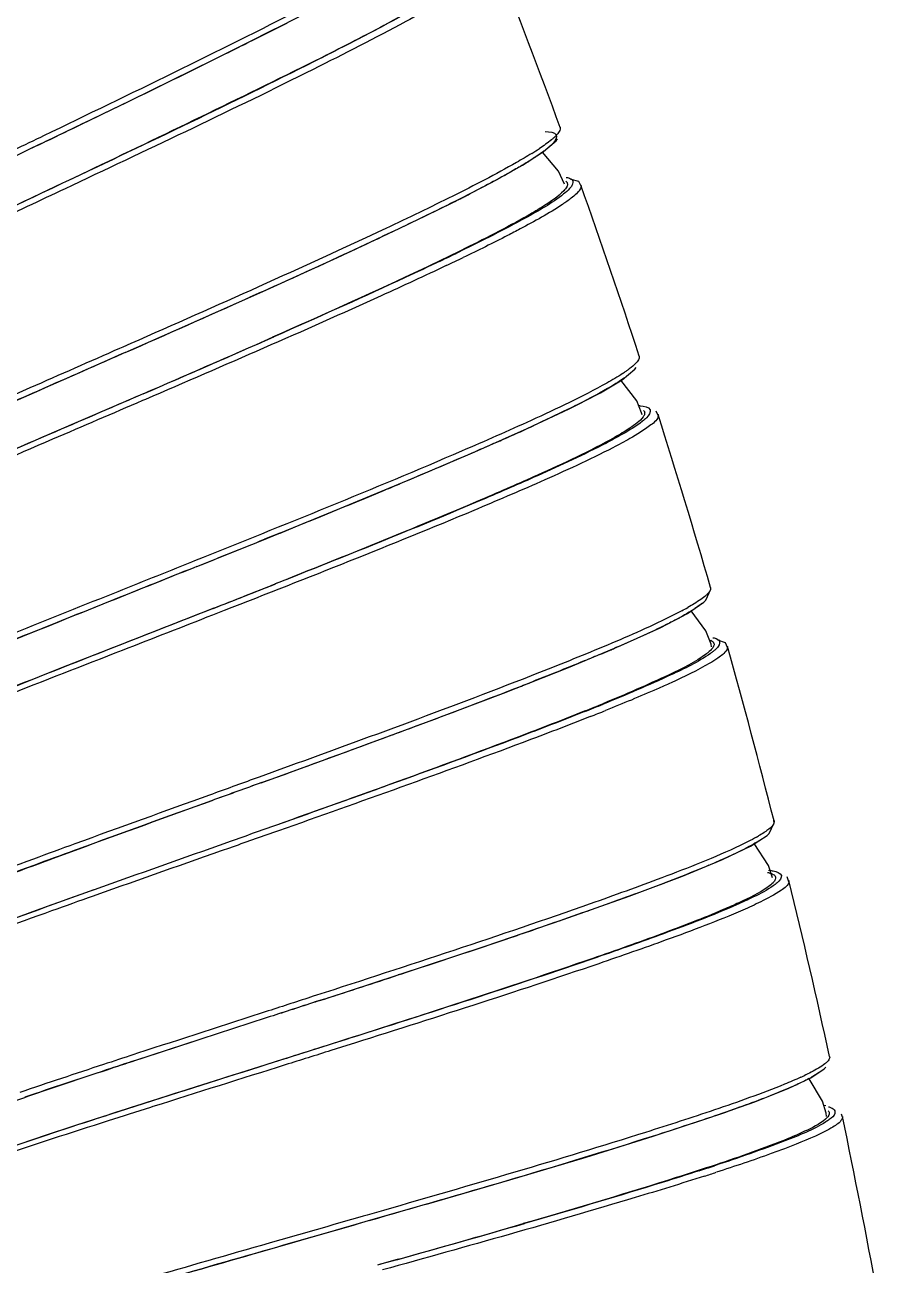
# Model space of a CAD drawing. Header units: millimetres. Extents: x 601 to 1195, y -13 to 407.
# Drawn here: x 1110.68 to 1121.21, y 264.06 to 279.39 of the extents above; entities that cross this region are included whole.
import ezdxf

# ---------------------------------------------------------------- set-up
doc = ezdxf.new("R2010")
doc.units = ezdxf.units.MM
doc.header["$LTSCALE"] = 0.1

msp = doc.modelspace()

# ---------------------------------------------------------------- linework, layer by layer
at = {"color": 7, "linetype": 'Continuous'}
for p, q in [((1113.0117, 278.962), (1113.9218, 279.4185)), ((1117.2925, 278.1262), (1117.293, 278.1249)), ((1110.9085, 278.0201), (1110.8701, 278.0016)), ((1110.9422, 277.954), (1110.9027, 277.935)), ((1110.9408, 277.9533), (1110.9032, 277.9352)), ((1116.8267, 277.656), (1117.0891, 277.8252)), ((1117.2736, 277.5829), (1117.0761, 277.8168)), ((1117.3466, 277.4237), (1117.2736, 277.5829)), ((1111.1805, 277.4514), (1111.1444, 277.4342)), ((1111.1804, 277.4513), (1111.1444, 277.4342)), ((1111.2632, 277.4083), (1111.176, 277.3671)), ((1117.5229, 277.4546), (1117.4313, 277.4787)), ((1117.552, 277.3969), (1117.5229, 277.4546)), ((1117.5498, 277.4119), (1117.552, 277.3969)), ((1113.5996, 276.0893), (1113.4567, 276.0252)), ((1111.9165, 275.3412), (1112.6925, 275.6843)), ((1113.8518, 275.5815), (1113.7391, 275.5316)), ((1113.8693, 275.5871), (1113.7535, 275.5359)), ((1111.8866, 275.4091), (1111.8483, 275.3922)), ((1111.9179, 275.3418), (1111.8777, 275.324)), ((1111.9165, 275.3412), (1111.8783, 275.3244)), ((1111.9862, 275.453), (1111.8866, 275.4091)), ((1111.8777, 275.324), (1111.6575, 275.2268)), ((1118.2704, 275.2992), (1118.2708, 275.298)), ((1117.7906, 274.846), (1118.058, 275.0061)), ((1118.2393, 274.745), (1118.0455, 274.9986)), ((1112.1396, 274.8317), (1112.1024, 274.8155)), ((1112.1382, 274.831), (1112.1024, 274.8155)), ((1112.1667, 274.7624), (1112.1318, 274.7474)), ((1117.4032, 274.646), (1117.7906, 274.846)), ((1118.3007, 274.5953), (1118.2393, 274.745)), ((1116.8876, 274.4026), (1117.4032, 274.646)), ((1118.3051, 274.5729), (1118.3007, 274.5953)), ((1118.5051, 274.562), (1118.479, 274.6191)), ((1118.5034, 274.5767), (1118.5051, 274.562)), ((1116.2394, 274.1144), (1116.8876, 274.4026)), ((1113.5839, 273.0116), (1114.5717, 273.4134)), ((1113.831, 273.1116), (1113.6391, 273.0339)), ((1112.8039, 272.6978), (1113.5839, 273.0116)), ((1112.7762, 272.7666), (1112.736, 272.7505)), ((1112.8047, 272.6981), (1112.7641, 272.6818)), ((1112.8039, 272.6978), (1112.7646, 272.682)), ((1119.1568, 272.4156), (1119.1508, 272.4445)), ((1119.0957, 272.2812), (1119.1568, 272.4156)), ((1113.0091, 272.1807), (1112.9714, 272.1659)), ((1113.0084, 272.1805), (1112.9714, 272.1659)), ((1113.1407, 272.1525), (1112.9984, 272.0968)), ((1118.53, 271.9413), (1118.8684, 272.1179)), ((1119.0954, 271.9025), (1118.9134, 272.1489)), ((1119.1585, 271.7365), (1119.0954, 271.9025)), ((1117.9833, 271.6947), (1117.9651, 271.6869)), ((1119.1638, 271.7041), (1119.1585, 271.7365)), ((1119.3378, 271.7536), (1119.2419, 271.7872)), ((1119.3619, 271.6962), (1119.3378, 271.7536)), ((1119.3606, 271.7105), (1119.3619, 271.6962)), ((1116.5917, 271.134), (1117.3959, 271.4506)), ((1113.6001, 270.0254), (1114.5719, 270.3791)), ((1113.7304, 270.1515), (1113.5748, 270.0951)), ((1113.5748, 270.0951), (1113.5356, 270.0809)), ((1113.6017, 270.026), (1113.5606, 270.011)), ((1113.6001, 270.0254), (1113.5611, 270.0113)), ((1119.8767, 269.3981), (1119.9405, 269.5315)), ((1119.9405, 269.5315), (1119.9359, 269.557)), ((1113.7873, 269.5016), (1113.7503, 269.4884)), ((1113.7868, 269.5014), (1113.7503, 269.4884)), ((1113.8106, 269.4311), (1113.7751, 269.4185)), ((1119.8687, 269.0024), (1119.6907, 269.272)), ((1111.2992, 269.1887), (1111.0283, 269.0892)), ((1111.3227, 269.2), (1111.2889, 269.1876)), ((1111.3318, 269.2007), (1111.2992, 269.1887)), ((1119.9194, 268.85), (1119.8687, 269.0024)), ((1118.1481, 268.624), (1118.8057, 268.8722)), ((1120.1213, 268.8023), (1120.0989, 268.8618)), ((1120.1207, 268.8175), (1120.1213, 268.8023)), ((1111.5314, 268.7013), (1110.8182, 268.4449)), ((1111.5322, 268.7016), (1111.4963, 268.6888)), ((1111.5535, 268.6352), (1111.5223, 268.6241)), ((1118.2193, 268.6502), (1118.1797, 268.6357)), ((1115.2909, 267.649), (1116.3678, 268.0057)), ((1114.3789, 267.3516), (1115.2909, 267.649)), ((1115.3231, 267.6596), (1115.2911, 267.6491)), ((1114.283, 267.3983), (1114.2429, 267.3853)), ((1114.308, 267.3285), (1114.2663, 267.3149)), ((1114.306, 267.3278), (1114.2668, 267.3151)), ((1114.306, 267.3278), (1114.3789, 267.3516)), ((1114.379, 267.3515), (1114.308, 267.3285)), ((1114.4383, 266.7862), (1112.7951, 266.2658)), ((1114.4759, 266.7981), (1114.4383, 266.7862)), ((1114.4743, 266.7976), (1114.4383, 266.7862)), ((1114.6551, 266.7768), (1114.4606, 266.7154)), ((1114.6354, 266.8487), (1114.4743, 266.7976)), ((1112.0718, 266.6809), (1112.0236, 266.6651)), ((1112.0683, 266.599), (1112.0445, 266.5912)), ((1112.0694, 266.6019), (1112.0455, 266.5941)), ((1112.0983, 266.6089), (1112.0683, 266.599)), ((1112.096, 266.6106), (1112.0694, 266.6019)), ((1120.6239, 266.6421), (1120.624, 266.6414)), ((1120.1131, 266.2461), (1120.393, 266.3786)), ((1120.5378, 266.0911), (1120.3695, 266.3675)), ((1112.2105, 266.0797), (1112.187, 266.0722)), ((1112.239, 266.0888), (1112.2105, 266.0797)), ((1112.2593, 266.022), (1112.2307, 266.013)), ((1120.5823, 265.9396), (1120.5378, 266.0911)), ((1120.5784, 266.0324), (1120.5545, 266.0341)), ((1120.5857, 265.9019), (1120.5823, 265.9396)), ((1120.7831, 265.8901), (1120.7715, 265.9302)), ((1120.7823, 265.9003), (1120.7831, 265.8901)), ((1115.6408, 264.8159), (1114.9227, 264.6086)), ((1114.907, 264.6813), (1114.8604, 264.6678)), ((1114.9227, 264.6086), (1114.8804, 264.5964)), ((1114.9227, 264.6086), (1114.8811, 264.5966)), ((1115.1087, 264.7393), (1114.907, 264.6813)), ((1116.9492, 264.608), (1116.8376, 264.5756)), ((1116.9681, 264.6113), (1116.8536, 264.5782)), ((1114.8804, 264.5964), (1114.7256, 264.5517)), ((1115.0785, 264.0745), (1115.0346, 264.0622)), ((1115.0735, 264.0732), (1115.0346, 264.0622)), ((1115.2766, 264.1304), (1115.0735, 264.0732)), ((1115.2934, 264.1349), (1115.0785, 264.0745))]:
    msp.add_line(p, q, dxfattribs=at)
for points in [[(1110.9408, 277.9533), (1111.9742, 278.4533), (1113.0117, 278.962)], [(1117.0891, 277.8252), (1117.2439, 277.9592), (1117.2614, 277.9814)], [(1115.9406, 277.1832), (1116.4462, 277.4431), (1116.8267, 277.656)], [(1111.1444, 277.4342), (1110.1122, 276.946), (1109.3634, 276.5915), (1108.631, 276.2424), (1107.9349, 275.9065)], [(1114.5431, 276.5182), (1115.3048, 276.8743), (1115.9406, 277.1832)], [(1112.6925, 275.6843), (1113.6659, 276.1191), (1114.5431, 276.5182)], [(1118.058, 275.0061), (1118.2166, 275.1346), (1118.2347, 275.1561)], [(1112.1024, 274.8155), (1111.0412, 274.3568), (1110.282, 274.0282), (1109.5394, 273.7046), (1108.8338, 273.393), (1108.186, 273.0999), (1107.6182, 272.8324), (1107.1567, 272.5983)], [(1114.5717, 273.4134), (1115.4637, 273.7833), (1116.2394, 274.1144)], [(1118.8684, 272.1179), (1119.0709, 272.2572), (1119.0957, 272.2812)], [(1112.9714, 272.1659), (1111.88, 271.7373), (1111.1111, 271.4349), (1110.3594, 271.1371), (1109.6451, 270.85), (1108.9896, 270.5796), (1108.4162, 270.3326), (1107.9512, 270.1159)], [(1117.3959, 271.4506), (1118.0426, 271.72), (1118.53, 271.9413)], [(1114.5719, 270.3791), (1115.6425, 270.7744), (1116.5917, 271.134)], [(1119.6448, 269.2426), (1119.8511, 269.3749), (1119.8767, 269.3981)], [(1118.8057, 268.8722), (1119.3019, 269.0777), (1119.6448, 269.2426)], [(1116.3678, 268.0057), (1117.3308, 268.3338), (1118.1481, 268.624)], [(1110.8182, 268.4449), (1109.845, 268.0861), (1109.1063, 267.7981)], [(1120.393, 266.3786), (1120.558, 266.4888), (1120.579, 266.5099)], [(1112.7951, 266.2658), (1112.0381, 266.0246), (1111.3167, 265.7917), (1110.6508, 265.5716), (1110.0578, 265.3681), (1109.5541, 265.1843), (1109.1594, 265.0237)], [(1119.1416, 265.8858), (1119.6982, 266.0823), (1120.1131, 266.2461)], [(1115.6408, 264.8159), (1116.67, 265.1167), (1117.6132, 265.3993), (1118.4433, 265.6572), (1119.1416, 265.8858)]]:
    msp.add_lwpolyline(points, dxfattribs=at)
for centre, radius, start, end in [((1034.1562, 247.7852), 88.4999, 20.048885, 21.494928), ((1046.1799, 413.9159), 150.5955, 295.849575, 296.409354), ((1068.1779, 369.5498), 101.0753, 296.426915, 296.587161), ((961.3408, 588.4864), 344.6896, 295.722799, 295.888759), ((1115.0158, 280.9175), 3.6627, 301.74318, 303.5342), ((1116.226, 278.9953), 1.4516, 306.59806, 308.11584), ((1116.8591, 278.2532), 0.4754, 314.99531, 316.19488), ((1114.5217, 281.534), 4.5103, 301.69525, 301.8894), ((1114.6606, 281.3108), 4.2474, 301.88855, 302.17605), ((1034.1562, 247.7852), 88.4999, 18.112219, 19.558263), ((1104.6218, 299.8944), 25.3752, 296.61773, 296.83817), ((1105.5622, 298.0345), 23.2911, 296.83945, 296.97255), ((1106.2609, 296.6619), 21.7509, 296.97222, 297.1424), ((1086.9859, 336.4934), 66.003, 294.980999, 295.178382), ((1073.4648, 365.6179), 98.113, 294.146213, 294.955543), ((1100.8529, 307.8454), 34.7566, 295.49226, 295.94976), ((1100.3177, 309.2453), 36.3337, 295.37106, 295.73906), ((1004.4548, 519.4123), 266.6809, 293.763679, 294.125423), ((1019.6693, 488.9292), 233.2134, 293.359483, 293.792484), ((1021.548, 484.0414), 227.9815, 293.413499, 293.852282), ((1116.9615, 276.7732), 2.0192, 303.14012, 303.95111), ((1117.3016, 276.1114), 1.337, 305.33104, 306.40184), ((1117.3989, 275.979), 1.1726, 306.41443, 306.94073), ((1112.6386, 284.3718), 10.8296, 296.70362, 297.09414), ((1118.2138, 273.9857), 0.7006, 84.25434, 86.55452), ((1034.1562, 247.7852), 88.4999, 16.175553, 17.621597), ((1104.0552, 302.4621), 30.8543, 294.05931, 294.74282), ((1100.5983, 310.1776), 39.3088, 293.81539, 294.07558), ((1075.9199, 367.9484), 102.1311, 292.554569, 292.687675), ((1058.6582, 409.615), 147.2319, 292.007893, 292.538875), ((978.7986, 606.8614), 360.0315, 291.851769, 291.994892), ((984.4746, 598.0826), 350.3329, 291.523966, 291.657972), ((982.2851, 604.555), 357.1574, 291.469904, 291.60225), ((1117.0727, 275.3755), 3.6574, 298.13966, 299.42916), ((1118.1091, 273.4375), 1.5202, 302.45768, 303.95932), ((1118.7173, 272.6093), 0.492, 310.7954, 312.03311), ((1116.6618, 275.9454), 4.4167, 297.75523, 298.25292), ((1116.874, 275.5502), 3.9682, 298.25576, 298.61643), ((1108.1628, 294.5839), 24.907, 292.75344, 293.03746), ((1109.1344, 292.2967), 22.4219, 293.03982, 293.19369), ((1119.0957, 271.6508), 0.1457, 64.01496, 67.69826), ((1034.1562, 247.7852), 88.4998, 14.238623, 15.684667), ((1094.1772, 329.3288), 62.3621, 291.191358, 291.377609), ((1083.3386, 357.4087), 92.4612, 290.31132, 291.163615), ((1104.9783, 302.6577), 34.1686, 291.67036, 292.08773), ((1105.8105, 300.3336), 31.6959, 291.83952, 292.27002), ((1104.5436, 304.0742), 35.7288, 291.54836, 291.87555), ((1060.6239, 418.2147), 157.3712, 290.257253, 290.382419), ((1020.3387, 527.7522), 274.0817, 289.893615, 290.229598), ((1118.74, 271.0959), 1.9994, 299.30707, 300.14518), ((1119.336, 270.1337), 0.8672, 303.54074, 306.11463), ((1119.0397, 270.4061), 1.3088, 301.57082, 302.68615), ((1119.1528, 270.2299), 1.0994, 302.68915, 303.75954), ((1119.2286, 270.1162), 0.9628, 303.7689, 304.4616), ((1114.9828, 278.865), 10.6973, 292.81661, 293.29354), ((1107.5027, 297.8483), 31.1026, 290.1548, 290.86372), ((1119.7587, 268.9469), 0.2286, 316.50225, 318.0833), ((1034.1562, 247.7852), 88.5, 12.302021, 13.748065), ((1160.5337, 131.3584), 145.8228, 109.650422, 110.113506), ((1085.2534, 360.9892), 98.051, 288.696998, 288.887783), ((1069.6293, 407.2852), 146.9123, 288.121173, 288.680924), ((1012.3843, 581.5409), 330.33, 287.984885, 288.151288), ((1120.1899, 266.8555), 0.5108, 306.66586, 307.73804), ((1118.7469, 269.715), 3.6607, 294.56413, 295.24231), ((1119.6037, 267.7918), 1.6163, 298.22456, 299.72462), ((1126.9203, 218.7533), 50.0877, 108.88371, 109.60509), ((1111.5877, 288.2213), 23.578, 288.88228, 289.39631), ((1034.1562, 247.7852), 88.5, 10.365355, 11.811399), ((1108.7333, 297.1049), 33.4919, 287.86861, 288.2116), ((1108.4014, 298.5214), 35.0253, 287.74531, 287.9982), ((1058.4332, 466.3818), 210.0876, 285.698193, 286.140903), ((1057.6697, 469.8646), 213.6474, 285.647252, 286.08223)]:
    msp.add_arc(centre, radius, start, end, dxfattribs=at)
for points, knots in [([(1114.9441, 280.0353), (1114.6683, 279.8858), (1113.335, 279.1902), (1111.9805, 278.5367), (1110.9085, 278.0201)], [0, 0, 0, 0, 0.2086328, 1, 1, 1, 1]), ([(1115.8965, 279.8382), (1115.288, 279.4548), (1113.7074, 278.6659), (1112.1227, 277.8989), (1111.1805, 277.4514)], [0, 0, 0, 0, 0.4081044, 1, 1, 1, 1]), ([(1116.1589, 279.8823), (1115.9093, 279.7186), (1115.2719, 279.3646), (1113.6437, 278.5321), (1112.2592, 277.878), (1111.2632, 277.4083)], [0, 0, 0, 0, 0.1631625, 0.3979683, 1, 1, 1, 1]), ([(1116.0652, 279.9308), (1116.002, 279.889), (1115.6758, 279.6852), (1115.3376, 279.5015), (1115.0647, 279.3568)], [0, 0, 0, 0, 0.1968716, 1, 1, 1, 1]), ([(1114.4217, 279.6763), (1114.3432, 279.6353), (1114.0088, 279.4618), (1113.6726, 279.2917), (1113.415, 279.1628)], [0, 0, 0, 0, 0.2350964, 1, 1, 1, 1]), ([(1115.0647, 279.3568), (1114.7961, 279.2143), (1113.5121, 278.5571), (1112.209, 277.9386), (1111.1804, 277.4513)], [0, 0, 0, 0, 0.2108354, 1, 1, 1, 1]), ([(1117.2927, 278.1248), (1117.2955, 278.1173), (1117.2959, 278.0981), (1117.2879, 278.0814), (1117.2828, 278.0725)], [0, 0, 0, 0, 0.4367625, 1, 1, 1, 1]), ([(1110.8701, 278.0016), (1110.6161, 277.8792), (1109.6509, 277.4148), (1108.6853, 276.9511), (1107.977, 276.6032)], [0, 0, 0, 0, 0.2632473, 1, 1, 1, 1]), ([(1117.109, 278.0728), (1117.1566, 278.071), (1117.2926, 278.0644), (1117.2289, 277.952), (1117.2022, 277.9241)], [0, 0, 0, 0, 0.5526462, 1, 1, 1, 1]), ([(1117.2423, 278.022), (1117.2341, 278.0136), (1117.2157, 277.9962), (1117.1965, 277.9798), (1117.1862, 277.9712)], [0, 0, 0, 0, 0.4677374, 1, 1, 1, 1]), ([(1117.2828, 278.0725), (1117.2779, 278.0641), (1117.2652, 278.0465), (1117.2506, 278.0305), (1117.2423, 278.022)], [0, 0, 0, 0, 0.4511335, 1, 1, 1, 1]), ([(1110.9032, 277.9352), (1110.5927, 277.7856), (1109.4449, 277.2333), (1108.2964, 276.6824), (1107.4658, 276.2664)], [0, 0, 0, 0, 0.270668, 1, 1, 1, 1]), ([(1110.9027, 277.935), (1110.5921, 277.7849), (1109.4467, 277.2324), (1108.3004, 276.6812), (1107.4726, 276.2646)], [0, 0, 0, 0, 0.2712831, 1, 1, 1, 1]), ([(1116.9428, 277.8026), (1116.8804, 277.764), (1116.561, 277.5764), (1116.231, 277.4078), (1115.9652, 277.2754)], [0, 0, 0, 0, 0.1981915, 1, 1, 1, 1]), ([(1116.8914, 277.6963), (1116.8439, 277.667), (1116.6122, 277.5296), (1116.3738, 277.4038), (1116.1837, 277.3063)], [0, 0, 0, 0, 0.2071851, 1, 1, 1, 1]), ([(1117.3672, 277.5063), (1117.3778, 277.5046), (1117.3968, 277.5009), (1117.4152, 277.4945), (1117.423, 277.4907)], [0, 0, 0, 0, 0.5511212, 1, 1, 1, 1]), ([(1117.4381, 277.4812), (1117.4579, 277.4651), (1117.4485, 277.4072), (1117.4209, 277.38), (1117.4106, 277.3688)], [0, 0, 0, 0, 0.626713, 1, 1, 1, 1]), ([(1117.423, 277.4907), (1117.4258, 277.4893), (1117.431, 277.4864), (1117.4359, 277.483), (1117.4381, 277.4812)], [0, 0, 0, 0, 0.5223287, 1, 1, 1, 1]), ([(1111.144, 277.434), (1110.8302, 277.2854), (1109.6698, 276.7367), (1108.5087, 276.1894), (1107.6684, 275.7759)], [0, 0, 0, 0, 0.2704649, 1, 1, 1, 1]), ([(1111.176, 277.3671), (1110.8628, 277.2195), (1109.7015, 276.673), (1108.5394, 276.1278), (1107.6972, 275.7164)], [0, 0, 0, 0, 0.2697368, 1, 1, 1, 1]), ([(1117.3741, 277.3889), (1117.365, 277.3718), (1117.2839, 277.2746), (1117.1758, 277.2075), (1117.0867, 277.1508)], [0, 0, 0, 0, 0.1548825, 1, 1, 1, 1]), ([(1117.3622, 277.4595), (1117.3666, 277.4565), (1117.3745, 277.4499), (1117.3798, 277.4411), (1117.3815, 277.4366)], [0, 0, 0, 0, 0.5288663, 1, 1, 1, 1]), ([(1117.3804, 277.4033), (1117.3796, 277.4009), (1117.3777, 277.3961), (1117.3754, 277.3913), (1117.3741, 277.3889)], [0, 0, 0, 0, 0.4815502, 1, 1, 1, 1]), ([(1117.3815, 277.4366), (1117.3833, 277.4316), (1117.3849, 277.4202), (1117.3823, 277.409), (1117.3804, 277.4033)], [0, 0, 0, 0, 0.466841, 1, 1, 1, 1]), ([(1117.5521, 277.397), (1117.5518, 277.387), (1117.5289, 277.3248), (1117.4739, 277.2844), (1117.4313, 277.2509)], [0, 0, 0, 0, 0.1552554, 1, 1, 1, 1]), ([(1115.9652, 277.2754), (1115.6916, 277.1392), (1114.3759, 276.5085), (1113.0413, 275.9185), (1111.9862, 275.453)], [0, 0, 0, 0, 0.2095006, 1, 1, 1, 1]), ([(1115.9908, 277.2086), (1115.9204, 277.1733), (1115.6136, 277.0212), (1115.3047, 276.8737), (1115.0661, 276.7615)], [0, 0, 0, 0, 0.2300248, 1, 1, 1, 1]), ([(1117.336, 277.3016), (1117.1902, 277.1856), (1116.764, 276.9448), (1116.3316, 276.7243), (1116.0618, 276.593)], [0, 0, 0, 0, 0.3829733, 1, 1, 1, 1]), ([(1117.4313, 277.2509), (1117.3962, 277.2233), (1117.1945, 277.0817), (1116.9775, 276.9638), (1116.7994, 276.8695)], [0, 0, 0, 0, 0.1813318, 1, 1, 1, 1]), ([(1117.0867, 277.1508), (1117.0242, 277.111), (1116.6933, 276.9145), (1116.3493, 276.7413), (1116.0705, 276.6044)], [0, 0, 0, 0, 0.1924946, 1, 1, 1, 1]), ([(1116.7994, 276.8695), (1116.7474, 276.8419), (1116.5149, 276.7208), (1116.2797, 276.6049), (1116.0965, 276.5165)], [0, 0, 0, 0, 0.2242636, 1, 1, 1, 1]), ([(1116.0705, 276.6044), (1115.9118, 276.5264), (1115.1775, 276.1741), (1114.4346, 275.84), (1113.8518, 275.5815)], [0, 0, 0, 0, 0.2171152, 1, 1, 1, 1]), ([(1115.8859, 276.4159), (1115.619, 276.2893), (1114.3869, 275.721), (1113.1414, 275.1824), (1112.1667, 274.7624)], [0, 0, 0, 0, 0.2177165, 1, 1, 1, 1]), ([(1115.8117, 276.4725), (1115.6672, 276.4036), (1115.0231, 276.1012), (1114.3737, 275.8102), (1113.8693, 275.5871)], [0, 0, 0, 0, 0.2249834, 1, 1, 1, 1]), ([(1111.8483, 275.3922), (1111.4786, 275.2292), (1110.1506, 274.6444), (1108.8208, 274.0629), (1107.8731, 273.6175)], [0, 0, 0, 0, 0.2784207, 1, 1, 1, 1]), ([(1111.6575, 275.2268), (1111.3033, 275.0703), (1110.0443, 274.5144), (1108.7839, 273.9608), (1107.8909, 273.5355)], [0, 0, 0, 0, 0.2813814, 1, 1, 1, 1]), ([(1111.8783, 275.3244), (1111.5081, 275.1611), (1110.182, 274.5771), (1108.8541, 273.9966), (1107.9095, 273.5509)], [0, 0, 0, 0, 0.2791989, 1, 1, 1, 1]), ([(1118.0654, 275.0824), (1118.002, 275.041), (1117.6363, 274.8268), (1117.2517, 274.6479), (1116.9355, 274.5032)], [0, 0, 0, 0, 0.1788494, 1, 1, 1, 1]), ([(1118.1484, 275.14), (1118.1391, 275.1331), (1118.1195, 275.1189), (1118.0996, 275.1052), (1118.0892, 275.0982)], [0, 0, 0, 0, 0.4804261, 1, 1, 1, 1]), ([(1118.0747, 275.0207), (1118.0441, 274.999), (1117.8818, 274.8928), (1117.7101, 274.8018), (1117.571, 274.7306)], [0, 0, 0, 0, 0.193641, 1, 1, 1, 1]), ([(1112.1022, 274.8154), (1111.7303, 274.6544), (1110.3952, 274.0771), (1109.0582, 273.5036), (1108.1058, 273.0627)], [0, 0, 0, 0, 0.278554, 1, 1, 1, 1]), ([(1112.1318, 274.7474), (1111.7615, 274.5879), (1110.4263, 274.0136), (1109.0894, 273.4426), (1108.1345, 273.005)], [0, 0, 0, 0, 0.2773953, 1, 1, 1, 1]), ([(1117.5051, 274.6972), (1117.4648, 274.6769), (1117.2873, 274.5889), (1117.108, 274.5044), (1116.9692, 274.4404)], [0, 0, 0, 0, 0.2280251, 1, 1, 1, 1]), ([(1118.3368, 274.5831), (1118.3339, 274.5706), (1118.2903, 274.4957), (1118.2158, 274.449), (1118.1562, 274.4091)], [0, 0, 0, 0, 0.1516273, 1, 1, 1, 1]), ([(1118.284, 274.6828), (1118.327, 274.6784), (1118.4491, 274.6616), (1118.3859, 274.5612), (1118.3599, 274.5355)], [0, 0, 0, 0, 0.5418688, 1, 1, 1, 1]), ([(1118.3247, 274.6251), (1118.3273, 274.6225), (1118.3321, 274.617), (1118.3352, 274.6105), (1118.3363, 274.6072)], [0, 0, 0, 0, 0.5168282, 1, 1, 1, 1]), ([(1118.3363, 274.6072), (1118.3375, 274.6035), (1118.3388, 274.5953), (1118.3378, 274.5872), (1118.3368, 274.5831)], [0, 0, 0, 0, 0.4800667, 1, 1, 1, 1]), ([(1116.9355, 274.5032), (1116.6503, 274.3728), (1115.2742, 273.7693), (1113.8797, 273.2093), (1112.7762, 272.7666)], [0, 0, 0, 0, 0.2086882, 1, 1, 1, 1]), ([(1118.3599, 274.5355), (1118.3444, 274.5203), (1118.2532, 274.4431), (1118.15, 274.3818), (1118.0654, 274.3333)], [0, 0, 0, 0, 0.1821886, 1, 1, 1, 1]), ([(1118.5049, 274.562), (1118.5024, 274.5132), (1118.3621, 274.4046), (1118.2452, 274.3295), (1118.1558, 274.2786)], [0, 0, 0, 0, 0.3219922, 1, 1, 1, 1]), ([(1118.0654, 274.3333), (1117.9992, 274.2954), (1117.6547, 274.1102), (1117.2989, 273.9471), (1117.0116, 273.8188)], [0, 0, 0, 0, 0.1951738, 1, 1, 1, 1]), ([(1118.1562, 274.4091), (1118.0941, 274.3675), (1117.7253, 274.1501), (1117.3356, 273.972), (1117.0139, 273.827)], [0, 0, 0, 0, 0.174957, 1, 1, 1, 1]), ([(1118.1558, 274.2786), (1118.0866, 274.2393), (1117.7246, 274.0464), (1117.3508, 273.8769), (1117.0486, 273.7433)], [0, 0, 0, 0, 0.1941803, 1, 1, 1, 1]), ([(1116.4708, 274.2159), (1116.3813, 274.1763), (1115.9965, 274.0081), (1115.6098, 273.8443), (1115.3127, 273.72)], [0, 0, 0, 0, 0.2330569, 1, 1, 1, 1]), ([(1117.0139, 273.827), (1116.7884, 273.7253), (1115.715, 273.2581), (1114.6282, 272.8228), (1113.7703, 272.482)], [0, 0, 0, 0, 0.2113826, 1, 1, 1, 1]), ([(1117.0116, 273.8188), (1116.7847, 273.7175), (1115.7138, 273.2546), (1114.6302, 272.8217), (1113.7765, 272.4836)], [0, 0, 0, 0, 0.2129551, 1, 1, 1, 1]), ([(1117.0486, 273.7433), (1116.7758, 273.6227), (1115.4818, 273.0711), (1114.1725, 272.5566), (1113.1407, 272.1525)], [0, 0, 0, 0, 0.2120948, 1, 1, 1, 1]), ([(1112.736, 272.7505), (1112.412, 272.6205), (1111.2154, 272.1415), (1110.0181, 271.6637), (1109.151, 271.3008)], [0, 0, 0, 0, 0.2707621, 1, 1, 1, 1]), ([(1112.7641, 272.6818), (1112.39, 272.5313), (1111.053, 271.9941), (1109.714, 271.4606), (1108.7619, 271.0476)], [0, 0, 0, 0, 0.2798129, 1, 1, 1, 1]), ([(1112.7646, 272.682), (1112.4442, 272.5535), (1111.2606, 272.0796), (1110.0763, 271.607), (1109.2188, 271.2477)], [0, 0, 0, 0, 0.2707459, 1, 1, 1, 1]), ([(1119.1523, 272.4395), (1119.1593, 272.4161), (1119.1333, 272.3767), (1119.1074, 272.3516), (1119.0976, 272.3427)], [0, 0, 0, 0, 0.6478521, 1, 1, 1, 1]), ([(1112.971, 272.1658), (1112.5982, 272.0191), (1111.2561, 271.492), (1109.9124, 270.9682), (1108.9528, 270.564)], [0, 0, 0, 0, 0.2778738, 1, 1, 1, 1]), ([(1118.7976, 272.1504), (1118.7326, 272.1156), (1118.3976, 271.947), (1118.0526, 271.7993), (1117.7745, 271.6835)], [0, 0, 0, 0, 0.1966155, 1, 1, 1, 1]), ([(1112.9984, 272.0968), (1112.626, 271.9511), (1111.2811, 271.4258), (1109.9347, 270.9036), (1108.9712, 270.5016)], [0, 0, 0, 0, 0.2769112, 1, 1, 1, 1]), ([(1118.7186, 272.0369), (1118.669, 272.0108), (1118.4275, 271.8891), (1118.1802, 271.7793), (1117.9833, 271.6947)], [0, 0, 0, 0, 0.207386, 1, 1, 1, 1]), ([(1119.1821, 271.8179), (1119.1915, 271.8158), (1119.2087, 271.8114), (1119.2254, 271.805), (1119.2326, 271.8015)], [0, 0, 0, 0, 0.5442353, 1, 1, 1, 1]), ([(1117.7745, 271.6835), (1117.4957, 271.5674), (1116.1566, 271.0331), (1114.8017, 270.5402), (1113.7304, 270.1515)], [0, 0, 0, 0, 0.2094919, 1, 1, 1, 1]), ([(1119.1899, 271.7114), (1119.178, 271.6852), (1119.1459, 271.6543), (1119.1133, 271.6277), (1119.1025, 271.6195)], [0, 0, 0, 0, 0.6800599, 1, 1, 1, 1]), ([(1119.2121, 271.6712), (1119.203, 271.663), (1119.1828, 271.6463), (1119.1617, 271.6307), (1119.1503, 271.6226)], [0, 0, 0, 0, 0.4656184, 1, 1, 1, 1]), ([(1119.1595, 271.7818), (1119.168, 271.7776), (1119.1828, 271.7687), (1119.1925, 271.7537), (1119.1945, 271.7465)], [0, 0, 0, 0, 0.5569269, 1, 1, 1, 1]), ([(1119.1945, 271.7465), (1119.196, 271.7412), (1119.1965, 271.7288), (1119.1926, 271.7173), (1119.1899, 271.7114)], [0, 0, 0, 0, 0.4633234, 1, 1, 1, 1]), ([(1119.2509, 271.7898), (1119.2719, 271.7723), (1119.2575, 271.7086), (1119.2246, 271.6825), (1119.2121, 271.6712)], [0, 0, 0, 0, 0.6177044, 1, 1, 1, 1]), ([(1119.2326, 271.8015), (1119.236, 271.7998), (1119.2424, 271.7963), (1119.2483, 271.792), (1119.2509, 271.7898)], [0, 0, 0, 0, 0.5262911, 1, 1, 1, 1]), ([(1119.3616, 271.6961), (1119.3608, 271.6867), (1119.3367, 271.6298), (1119.2834, 271.5946), (1119.2421, 271.5656)], [0, 0, 0, 0, 0.1578703, 1, 1, 1, 1]), ([(1117.7959, 271.6153), (1117.728, 271.5868), (1117.4335, 271.4647), (1117.1373, 271.3467), (1116.909, 271.2573)], [0, 0, 0, 0, 0.2309773, 1, 1, 1, 1]), ([(1119.1025, 271.6195), (1118.9618, 271.5121), (1118.5306, 271.3035), (1118.0975, 271.1147), (1117.8224, 271.002)], [0, 0, 0, 0, 0.3731386, 1, 1, 1, 1]), ([(1119.1503, 271.6226), (1118.999, 271.5153), (1118.5552, 271.3027), (1118.1074, 271.1107), (1117.8266, 270.9968)], [0, 0, 0, 0, 0.3797108, 1, 1, 1, 1]), ([(1119.2421, 271.5656), (1119.2096, 271.5428), (1119.0245, 271.4276), (1118.8269, 271.3347), (1118.665, 271.2608)], [0, 0, 0, 0, 0.182803, 1, 1, 1, 1]), ([(1118.665, 271.2608), (1118.6065, 271.2341), (1118.3389, 271.1149), (1118.068, 271.0032), (1117.8558, 270.918)], [0, 0, 0, 0, 0.2195091, 1, 1, 1, 1]), ([(1117.5956, 270.904), (1117.3228, 270.7955), (1116.0599, 270.3099), (1114.7852, 269.8557), (1113.7868, 269.5014)], [0, 0, 0, 0, 0.2170237, 1, 1, 1, 1]), ([(1117.6016, 270.9125), (1117.3302, 270.8037), (1116.0658, 270.3143), (1114.789, 269.8582), (1113.7873, 269.5016)], [0, 0, 0, 0, 0.2157209, 1, 1, 1, 1]), ([(1117.6663, 270.8425), (1117.39, 270.7334), (1116.1115, 270.2448), (1114.8212, 269.7877), (1113.8106, 269.4311)], [0, 0, 0, 0, 0.2170239, 1, 1, 1, 1]), ([(1113.5356, 270.0809), (1113.344, 270.0115), (1112.5976, 269.7415), (1111.8512, 269.472), (1111.2971, 269.2698)], [0, 0, 0, 0, 0.2569075, 1, 1, 1, 1]), ([(1113.5611, 270.0113), (1113.3693, 269.9418), (1112.623, 269.6718), (1111.8765, 269.4023), (1111.3227, 269.2)], [0, 0, 0, 0, 0.2570538, 1, 1, 1, 1]), ([(1113.5606, 270.011), (1113.3695, 269.9416), (1112.6264, 269.6719), (1111.8831, 269.4027), (1111.3318, 269.2007)], [0, 0, 0, 0, 0.2571984, 1, 1, 1, 1]), ([(1119.9371, 269.5526), (1119.939, 269.5447), (1119.9318, 269.4909), (1119.8821, 269.4587), (1119.8471, 269.4331)], [0, 0, 0, 0, 0.1593885, 1, 1, 1, 1]), ([(1113.7503, 269.4884), (1113.5606, 269.4211), (1112.8211, 269.1591), (1112.0814, 268.8978), (1111.5322, 268.7016)], [0, 0, 0, 0, 0.2566197, 1, 1, 1, 1]), ([(1113.7751, 269.4185), (1113.5852, 269.3515), (1112.8446, 269.0907), (1112.1037, 268.8305), (1111.5535, 268.6352)], [0, 0, 0, 0, 0.2564034, 1, 1, 1, 1]), ([(1111.2971, 269.2698), (1111.1264, 269.2075), (1110.5073, 268.9806), (1109.8894, 268.7503), (1109.4445, 268.5768)], [0, 0, 0, 0, 0.2756805, 1, 1, 1, 1]), ([(1119.7187, 269.3524), (1119.6526, 269.3153), (1119.2725, 269.1258), (1118.8757, 268.973), (1118.5496, 268.8497)], [0, 0, 0, 0, 0.1785585, 1, 1, 1, 1]), ([(1119.725, 269.291), (1119.6936, 269.2717), (1119.5278, 269.1782), (1119.3538, 269.1003), (1119.213, 269.0396)], [0, 0, 0, 0, 0.1937841, 1, 1, 1, 1]), ([(1111.2889, 269.1876), (1111.1215, 269.1264), (1110.5158, 268.9042), (1109.9114, 268.6783), (1109.4766, 268.508)], [0, 0, 0, 0, 0.2762578, 1, 1, 1, 1]), ([(1111.0283, 269.0892), (1110.9113, 269.046), (1110.4769, 268.8853), (1110.0434, 268.7222), (1109.7278, 268.5999)], [0, 0, 0, 0, 0.2693997, 1, 1, 1, 1]), ([(1119.131, 269.0047), (1119.0894, 268.9872), (1118.9067, 268.9115), (1118.7224, 268.8395), (1118.5798, 268.7851)], [0, 0, 0, 0, 0.2280849, 1, 1, 1, 1]), ([(1119.8565, 268.917), (1119.8701, 268.9141), (1119.8942, 268.9079), (1119.9172, 268.8982), (1119.9267, 268.8926)], [0, 0, 0, 0, 0.5591217, 1, 1, 1, 1]), ([(1119.8687, 268.944), (1119.879, 268.9429), (1119.8985, 268.9403), (1119.9179, 268.9369), (1119.927, 268.935)], [0, 0, 0, 0, 0.5260736, 1, 1, 1, 1]), ([(1119.927, 268.935), (1119.9644, 268.9273), (1120.0698, 268.8964), (1120.0034, 268.8115), (1119.9771, 268.7885)], [0, 0, 0, 0, 0.5221363, 1, 1, 1, 1]), ([(1118.5496, 268.8497), (1118.2562, 268.7388), (1116.8426, 268.2298), (1115.4136, 267.7653), (1114.283, 267.3983)], [0, 0, 0, 0, 0.2087787, 1, 1, 1, 1]), ([(1119.9245, 268.7896), (1119.9064, 268.7705), (1119.7771, 268.6688), (1119.6272, 268.5996), (1119.5026, 268.5421)], [0, 0, 0, 0, 0.1608461, 1, 1, 1, 1]), ([(1119.9771, 268.7885), (1119.9614, 268.7748), (1119.8702, 268.7066), (1119.7685, 268.6544), (1119.6851, 268.6134)], [0, 0, 0, 0, 0.1827809, 1, 1, 1, 1]), ([(1120.1212, 268.8023), (1120.1149, 268.7557), (1119.9764, 268.6604), (1119.8597, 268.5956), (1119.7719, 268.5528)], [0, 0, 0, 0, 0.324879, 1, 1, 1, 1]), ([(1119.9267, 268.8926), (1119.9338, 268.8884), (1119.9462, 268.8793), (1119.954, 268.8656), (1119.9556, 268.859)], [0, 0, 0, 0, 0.5493548, 1, 1, 1, 1]), ([(1119.9556, 268.859), (1119.958, 268.8492), (1119.9533, 268.8238), (1119.9382, 268.8046), (1119.9288, 268.7942)], [0, 0, 0, 0, 0.4177682, 1, 1, 1, 1]), ([(1111.5223, 268.6241), (1111.351, 268.5633), (1110.7276, 268.341), (1110.1053, 268.1154), (1109.6563, 267.9452)], [0, 0, 0, 0, 0.2746042, 1, 1, 1, 1]), ([(1118.1797, 268.6357), (1118.0884, 268.6023), (1117.6944, 268.4597), (1117.2986, 268.322), (1116.9941, 268.2178)], [0, 0, 0, 0, 0.2318812, 1, 1, 1, 1]), ([(1119.6851, 268.6134), (1119.6157, 268.5792), (1119.2512, 268.4127), (1118.8761, 268.2709), (1118.5727, 268.1594)], [0, 0, 0, 0, 0.1931231, 1, 1, 1, 1]), ([(1119.5026, 268.5421), (1119.4388, 268.5126), (1119.1247, 268.3745), (1118.8042, 268.2519), (1118.5484, 268.1572)], [0, 0, 0, 0, 0.2049551, 1, 1, 1, 1]), ([(1119.7719, 268.5528), (1119.6994, 268.5174), (1119.3167, 268.3444), (1118.9229, 268.1973), (1118.6041, 268.0814)], [0, 0, 0, 0, 0.1921357, 1, 1, 1, 1]), ([(1118.5484, 268.1572), (1118.2661, 268.0527), (1116.9165, 267.5761), (1115.5528, 267.141), (1114.4759, 266.7981)], [0, 0, 0, 0, 0.2103052, 1, 1, 1, 1]), ([(1118.5727, 268.1594), (1118.2983, 268.0586), (1116.9932, 267.5995), (1115.6751, 267.179), (1114.6354, 266.8487)], [0, 0, 0, 0, 0.2113439, 1, 1, 1, 1]), ([(1118.6041, 268.0814), (1118.3274, 267.9809), (1117.0181, 267.5246), (1115.6964, 267.1055), (1114.6551, 266.7768)], [0, 0, 0, 0, 0.2123717, 1, 1, 1, 1]), ([(1114.2429, 267.3853), (1114.0573, 267.3251), (1113.3335, 267.0905), (1112.6096, 266.8565), (1112.0718, 266.6809)], [0, 0, 0, 0, 0.2563642, 1, 1, 1, 1]), ([(1114.2668, 267.3151), (1114.0812, 267.2548), (1113.3575, 267.0203), (1112.6336, 266.7863), (1112.096, 266.6106)], [0, 0, 0, 0, 0.2564969, 1, 1, 1, 1]), ([(1114.2663, 267.3149), (1114.0808, 267.2545), (1113.358, 267.0195), (1112.6351, 266.785), (1112.0983, 266.6089)], [0, 0, 0, 0, 0.2566867, 1, 1, 1, 1]), ([(1114.4379, 266.786), (1114.25, 266.7265), (1113.517, 266.4943), (1112.7838, 266.2628), (1112.239, 266.0888)], [0, 0, 0, 0, 0.2562933, 1, 1, 1, 1]), ([(1112.0236, 266.6651), (1111.8986, 266.6242), (1111.428, 266.4699), (1110.9579, 266.3138), (1110.6135, 266.1966)], [0, 0, 0, 0, 0.265493, 1, 1, 1, 1]), ([(1114.4606, 266.7154), (1114.2727, 266.6562), (1113.5388, 266.4253), (1112.8048, 266.195), (1112.2593, 266.022)], [0, 0, 0, 0, 0.2560943, 1, 1, 1, 1]), ([(1120.6135, 266.6005), (1120.6081, 266.5921), (1120.5933, 266.5747), (1120.5764, 266.5598), (1120.5666, 266.5519)], [0, 0, 0, 0, 0.4432537, 1, 1, 1, 1]), ([(1120.6238, 266.6414), (1120.6252, 266.6351), (1120.6244, 266.6201), (1120.6177, 266.6071), (1120.6135, 266.6005)], [0, 0, 0, 0, 0.4519381, 1, 1, 1, 1]), ([(1112.0455, 266.5941), (1111.9243, 266.5544), (1111.4675, 266.4045), (1111.0113, 266.2528), (1110.677, 266.1389)], [0, 0, 0, 0, 0.2653493, 1, 1, 1, 1]), ([(1112.0445, 266.5912), (1111.9262, 266.5523), (1111.4806, 266.4055), (1111.0356, 266.2568), (1110.7095, 266.1452)], [0, 0, 0, 0, 0.2653906, 1, 1, 1, 1]), ([(1120.2687, 266.3856), (1120.2012, 266.3547), (1119.8507, 266.2059), (1119.491, 266.0799), (1119.2007, 265.9814)], [0, 0, 0, 0, 0.1948263, 1, 1, 1, 1]), ([(1120.217, 266.2932), (1120.1644, 266.2691), (1119.9019, 266.1555), (1119.6331, 266.0572), (1119.4179, 265.9814)], [0, 0, 0, 0, 0.20227, 1, 1, 1, 1]), ([(1112.187, 266.0722), (1112.0145, 266.0171), (1111.3884, 265.8161), (1110.7635, 265.6117), (1110.313, 265.4567)], [0, 0, 0, 0, 0.2754779, 1, 1, 1, 1]), ([(1112.2307, 266.013), (1112.0559, 265.9575), (1111.4199, 265.7549), (1110.7848, 265.549), (1110.3265, 265.3931)], [0, 0, 0, 0, 0.274687, 1, 1, 1, 1]), ([(1120.6096, 266.02), (1120.6212, 266.0167), (1120.6416, 266.0099), (1120.661, 266), (1120.6688, 265.9945)], [0, 0, 0, 0, 0.5567058, 1, 1, 1, 1]), ([(1120.6688, 265.9945), (1120.6852, 265.9829), (1120.7059, 265.9157), (1120.6474, 265.8828), (1120.6198, 265.8624)], [0, 0, 0, 0, 0.3694509, 1, 1, 1, 1]), ([(1119.2181, 265.9121), (1118.9246, 265.8116), (1117.5024, 265.3512), (1116.0658, 264.9375), (1114.9275, 264.61)], [0, 0, 0, 0, 0.2075675, 1, 1, 1, 1]), ([(1119.2007, 265.9814), (1118.918, 265.8855), (1117.5612, 265.4475), (1116.1916, 265.0513), (1115.1087, 264.7393)], [0, 0, 0, 0, 0.2094713, 1, 1, 1, 1]), ([(1120.5766, 265.8331), (1120.4193, 265.7342), (1119.9568, 265.5503), (1119.4927, 265.3869), (1119.2004, 265.2907)], [0, 0, 0, 0, 0.3764336, 1, 1, 1, 1]), ([(1120.6088, 265.9069), (1120.5991, 265.8917), (1120.5138, 265.8085), (1120.4047, 265.759), (1120.3147, 265.7167)], [0, 0, 0, 0, 0.1531779, 1, 1, 1, 1]), ([(1120.6198, 265.8624), (1120.6131, 265.8574), (1120.5989, 265.8474), (1120.5843, 265.8379), (1120.5766, 265.8331)], [0, 0, 0, 0, 0.4775393, 1, 1, 1, 1]), ([(1120.6049, 265.9714), (1120.6084, 265.968), (1120.6146, 265.9607), (1120.6182, 265.9518), (1120.6191, 265.9475)], [0, 0, 0, 0, 0.525489, 1, 1, 1, 1]), ([(1120.617, 265.9233), (1120.616, 265.9205), (1120.6136, 265.9149), (1120.6105, 265.9096), (1120.6088, 265.9069)], [0, 0, 0, 0, 0.4772625, 1, 1, 1, 1]), ([(1120.6191, 265.9475), (1120.6199, 265.9436), (1120.6203, 265.9354), (1120.6184, 265.9273), (1120.617, 265.9233)], [0, 0, 0, 0, 0.4795057, 1, 1, 1, 1]), ([(1120.7827, 265.89), (1120.7821, 265.881), (1120.7592, 265.8263), (1120.7054, 265.7955), (1120.6645, 265.7701)], [0, 0, 0, 0, 0.1574166, 1, 1, 1, 1]), ([(1120.3147, 265.7167), (1120.2477, 265.6851), (1119.8891, 265.531), (1119.5197, 265.404), (1119.2199, 265.304)], [0, 0, 0, 0, 0.189771, 1, 1, 1, 1]), ([(1120.6645, 265.7701), (1120.632, 265.7498), (1120.4465, 265.649), (1120.2496, 265.5716), (1120.0884, 265.5102)], [0, 0, 0, 0, 0.1816076, 1, 1, 1, 1]), ([(1120.0884, 265.5102), (1120.0263, 265.4865), (1119.7401, 265.3809), (1119.4508, 265.2838), (1119.2238, 265.21)], [0, 0, 0, 0, 0.2176619, 1, 1, 1, 1]), ([(1119.2199, 265.304), (1119.0567, 265.2496), (1118.3034, 265.006), (1117.5442, 264.781), (1116.9492, 264.608)], [0, 0, 0, 0, 0.2172826, 1, 1, 1, 1]), ([(1119.0097, 265.2286), (1118.8583, 265.1798), (1118.1802, 264.966), (1117.4982, 264.7648), (1116.9681, 264.6113)], [0, 0, 0, 0, 0.2238583, 1, 1, 1, 1]), ([(1119.0766, 265.1626), (1118.7923, 265.0716), (1117.4716, 264.6657), (1116.141, 264.2934), (1115.0976, 264.0028)], [0, 0, 0, 0, 0.2160677, 1, 1, 1, 1]), ([(1114.8604, 264.6678), (1114.472, 264.5561), (1113.077, 264.1556), (1111.6806, 263.7585), (1110.6813, 263.4448)], [0, 0, 0, 0, 0.2784039, 1, 1, 1, 1]), ([(1114.7256, 264.5517), (1114.346, 264.4422), (1112.9963, 264.0532), (1111.6453, 263.6673), (1110.6837, 263.3598)], [0, 0, 0, 0, 0.2812864, 1, 1, 1, 1]), ([(1114.8811, 264.5966), (1114.4923, 264.4848), (1113.0994, 264.0848), (1111.7051, 263.6885), (1110.709, 263.3741)], [0, 0, 0, 0, 0.2791706, 1, 1, 1, 1])]:
    msp.add_open_spline(points, degree=3, knots=knots, dxfattribs=at)
for points in [[(1117.1862, 277.9712), (1117.1394, 277.9328), (1117.0896, 277.8979), (1117.0392, 277.8644)], [(1117.0914, 277.8299), (1117.0369, 277.7894), (1116.98, 277.7519), (1116.9225, 277.7157)], [(1117.1952, 277.917), (1117.1723, 277.8941), (1117.1475, 277.8733), (1117.122, 277.8533)], [(1117.4106, 277.3688), (1117.3878, 277.3443), (1117.3622, 277.3224), (1117.336, 277.3016)], [(1118.2292, 275.2092), (1118.2046, 275.1836), (1118.1768, 275.1613), (1118.1484, 275.14)], [(1118.2709, 275.298), (1118.2812, 275.2669), (1118.2519, 275.2327), (1118.2292, 275.2092)], [(1119.0305, 272.2899), (1118.979, 272.2535), (1118.9247, 272.2211), (1118.8698, 272.1901)], [(1119.0976, 272.3427), (1119.0765, 272.3236), (1119.0537, 272.3063), (1119.0305, 272.2899)], [(1118.9249, 272.1547), (1118.8759, 272.1235), (1118.8255, 272.0946), (1118.7745, 272.0668)], [(1119.0387, 272.2369), (1119.0134, 272.215), (1118.9861, 272.1953), (1118.9583, 272.1765)], [(1119.8152, 269.4109), (1119.792, 269.3955), (1119.7682, 269.3809), (1119.7441, 269.3669)], [(1120.4847, 266.4961), (1120.4277, 266.462), (1120.3681, 266.4322), (1120.308, 266.4038)], [(1120.4949, 266.4458), (1120.4664, 266.4246), (1120.436, 266.4059), (1120.4051, 266.3882)], [(1120.5666, 266.5519), (1120.5409, 266.5311), (1120.513, 266.5131), (1120.4847, 266.4961)], [(1120.3681, 266.3677), (1120.3186, 266.3411), (1120.268, 266.3167), (1120.217, 266.2932)]]:
    msp.add_open_spline(points, degree=3, dxfattribs=at)

doc.saveas('drawing.dxf')
